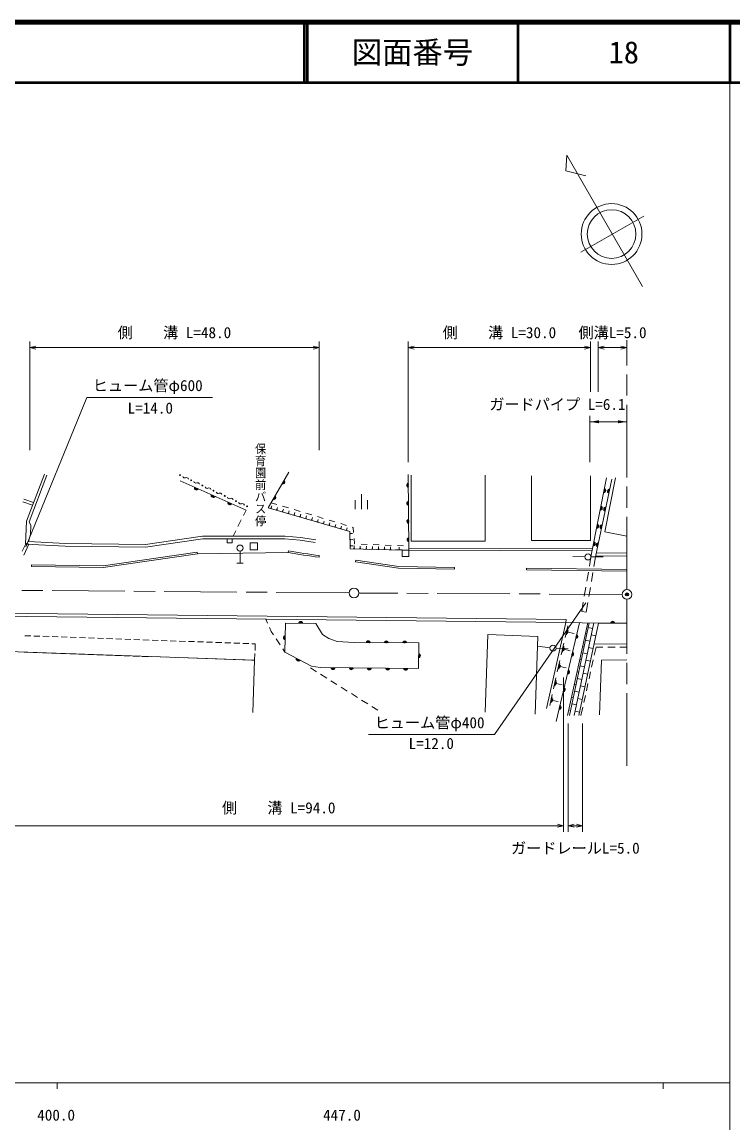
# Model space of a CAD drawing. Units: millimetres, scale not verified. Extents: x 40000 to 680000, y 20000 to 380000.
# Drawn here: x 462216 to 579500, y 198357 to 380000 of the extents above; entities that cross this region are included whole.
import ezdxf
from ezdxf.enums import TextEntityAlignment as Align

# ---------------------------------------------------------------- set-up
doc = ezdxf.new("R2010")
doc.units = ezdxf.units.MM
doc.header["$LTSCALE"] = 1000
doc.header["$PDMODE"] = 32
doc.header["$PDSIZE"] = 500
doc.linetypes.add('CHAIN', pattern=[18.5, 12, -1.5, 3.5, -1.5])
for name, color, linetype, lineweight in [('M-BGD', 7, 'Continuous', 13), ('M-BMK', 2, 'CHAIN', 13), ('M-BMK-SRVR', 3, 'Continuous', 13), ('M-STR-HTXT', 7, 'Continuous', 13), ('M-STR-STRD', 7, 'Continuous', 13), ('M-TTL', 2, 'Continuous', 140), ('M-TTL-BAND', 7, 'Continuous', 13), ('M-TTL-LINE', 7, 'Continuous', 50)]:
    doc.layers.add(name, color=color, linetype=linetype, lineweight=lineweight)
doc.layers.add('M-OTRS', color=6, linetype='Continuous')
doc.layers.add('M-TTL-TXT', color=7, linetype='Continuous')
doc.styles.add('@ＭＳ ゴシック', font='')
doc.styles.add('ＭＳ ゴシック', font='')
doc.styles.get('@ＭＳ ゴシック').set_extended_font_data('@MS Gothic')
doc.styles.get('ＭＳ ゴシック').set_extended_font_data('MS Gothic')

# ---------------------------------------------------------------- blocks, each defined once
blk = doc.blocks.new('filled_arrow')
at = {"color": 0, "linetype": 'Continuous', "lineweight": -2}
blk.add_solid([(7.5, 1.25), (0, 0), (7.5, -1.25)], dxfattribs=at)

msp = doc.modelspace()

# ---------------------------------------------------------------- linework, layer by layer
at = {"layer": 'M-BGD'}
for p, q in [((502811, 299866), (506231, 305732)), ((525942, 305330), (526038, 292853)), ((526396, 294348), (526416, 305243)), ((488289, 304288), (499177, 299447)), ((556068, 291785), (558654, 304818)), ((560116, 304795), (558369, 295875)), ((518195, 302114), (518195, 299614)), ((463954, 300281), (462349, 300811)), ((462504, 301255), (464123, 300720)), ((503388, 299782), (503196, 299838)), ((503292, 299810), (503404, 300194)), ((503296, 300698), (504254, 300411)), ((504252, 299529), (504364, 299913)), ((505212, 300123), (506169, 299835)), ((517195, 301114), (517195, 299614)), ((519195, 301114), (519195, 299614)), ((499177, 299447), (498734, 298562)), ((504348, 299501), (504156, 299557)), ((505307, 299220), (505115, 299276)), ((505211, 299248), (505324, 299632)), ((506267, 298939), (506075, 298995)), ((506171, 298967), (506283, 299351)), ((507227, 298658), (507035, 298714)), ((507127, 299548), (508085, 299260)), ((507131, 298686), (507243, 299070)), ((508186, 298376), (507994, 298433)), ((508090, 298405), (508203, 298788)), ((509146, 298095), (508954, 298152)), ((509043, 298972), (510000, 298685)), ((509050, 298123), (509162, 298507)), ((510010, 297842), (510122, 298226)), ((510958, 298397), (511916, 298109)), ((510969, 297561), (511082, 297945)), ((498376, 297847), (497838, 296774)), ((510106, 297814), (509914, 297870)), ((511065, 297533), (510873, 297589)), ((512025, 297252), (511833, 297308)), ((511929, 297280), (512041, 297664)), ((512985, 296971), (512793, 297027)), ((512873, 297822), (513831, 297534)), ((512889, 296999), (513001, 297383)), ((513944, 296690), (513752, 296746)), ((513848, 296718), (513961, 297102)), ((514904, 296409), (514712, 296465)), ((514789, 297246), (515747, 296959)), ((514808, 296437), (514920, 296821)), ((515864, 296128), (515672, 296184)), ((515768, 296156), (515880, 296540)), ((516704, 296671), (516868, 296622)), ((516868, 296622), (516921, 295795)), ((497480, 296058), (497037, 295174)), ((516364, 295492), (516359, 295692)), ((516361, 295592), (516761, 295604)), ((516394, 294492), (516388, 294692)), ((516391, 294592), (516791, 294604)), ((516984, 294797), (517041, 293900)), ((558369, 295875), (562005, 295182)), ((462875, 294037), (462253, 292691)), ((462514, 292029), (463323, 293836)), ((463323, 293836), (462875, 294037)), ((498176, 292706), (498176, 290706)), ((516424, 293493), (516418, 293693)), ((516421, 293593), (516821, 293605)), ((517111, 293152), (516911, 293158)), ((517011, 293155), (517022, 293555)), ((517041, 293900), (517143, 293895)), ((518110, 293124), (517910, 293130)), ((518010, 293127), (518022, 293527)), ((518142, 293854), (519141, 293813)), ((519110, 293096), (518910, 293102)), ((519010, 293099), (519021, 293499)), ((520110, 293068), (519910, 293074)), ((520010, 293071), (520021, 293471)), ((520140, 293771), (521139, 293730)), ((521109, 293040), (520909, 293046)), ((521009, 293043), (521020, 293443)), ((522109, 293012), (521909, 293018)), ((522009, 293015), (522020, 293415)), ((522138, 293689), (523138, 293647)), ((523108, 292984), (522909, 292990)), ((523009, 292987), (523020, 293387)), ((524908, 292934), (523908, 292962)), ((524137, 293606), (525136, 293565)), ((524408, 292948), (524419, 293348)), ((526038, 292853), (556256, 292732)), ((497676, 290706), (498676, 290706)), ((555084, 291761), (553086, 291833)), ((556068, 291785), (555806, 290224)), ((556084, 291744), (558084, 291749)), ((556561, 290147), (556832, 291757)), ((555640, 289238), (555391, 287759)), ((556146, 287682), (556395, 289161)), ((555225, 286772), (554976, 285293)), ((555731, 285216), (555980, 286696)), ((554810, 284307), (554548, 282746)), ((555295, 282621), (555565, 284230)), ((554548, 282746), (555295, 282621)), ((502717, 280824), (502430, 281481)), ((503326, 279435), (503038, 280091)), ((550306, 264622), (554154, 280900)), ((551805, 278452), (552238, 280368)), ((552041, 278902), (552258, 279860)), ((552219, 265611), (555546, 280876)), ((555773, 280872), (552532, 265606)), ((556537, 280858), (553296, 265593)), ((557300, 280845), (554060, 265580)), ((556344, 279949), (555610, 280105)), ((562000, 280824), (557300, 280845)), ((463677, 278718), (462678, 278753)), ((465176, 278665), (464177, 278701)), ((466675, 278613), (465676, 278648)), ((468174, 278560), (467175, 278595)), ((469673, 278507), (468674, 278542)), ((471172, 278454), (470173, 278489)), ((472671, 278401), (471672, 278437)), ((474171, 278349), (473171, 278384)), ((475670, 278296), (474670, 278331)), ((477169, 278243), (476169, 278278)), ((478668, 278190), (477668, 278225)), ((480167, 278137), (479167, 278173)), ((481666, 278085), (480667, 278120)), ((483165, 278032), (482166, 278067)), ((484664, 277979), (483665, 278014)), ((486163, 277926), (485164, 277961)), ((503677, 278901), (503326, 279435)), ((504777, 277230), (504117, 278233)), ((552223, 279113), (552331, 279592)), ((552277, 279352), (553299, 279121)), ((555387, 279053), (555159, 279101)), ((555897, 277846), (555163, 278001)), ((556854, 278742), (556120, 278897)), ((487662, 277873), (486663, 277909)), ((489161, 277821), (488162, 277856)), ((490660, 277768), (489661, 277803)), ((492159, 277715), (491160, 277750)), ((493658, 277662), (492659, 277697)), ((495158, 277610), (494158, 277645)), ((496657, 277557), (495657, 277592)), ((498156, 277504), (497156, 277539)), ((499655, 277451), (498655, 277486)), ((500689, 277415), (500154, 277434)), ((500650, 276304), (500689, 277415)), ((505569, 276028), (505217, 276562)), ((549310, 276763), (547328, 277036)), ((550305, 276673), (552303, 276588)), ((551156, 275605), (551589, 277520)), ((551392, 276055), (551608, 277012)), ((551574, 276265), (551682, 276744)), ((551628, 276505), (552649, 276274)), ((554940, 276950), (554701, 277001)), ((556408, 276638), (555674, 276794)), ((556563, 277372), (561999, 277415)), ((556914, 276880), (556615, 275528)), ((558056, 276880), (556914, 276880)), ((560056, 276880), (558856, 276880)), ((561999, 276880), (560856, 276880)), ((462582, 276033), (463581, 275998)), ((464081, 275980), (465080, 275945)), ((465580, 275927), (466579, 275892)), ((467079, 275874), (468078, 275839)), ((468578, 275822), (469578, 275786)), ((470077, 275769), (471077, 275734)), ((471576, 275716), (472576, 275681)), ((473075, 275663), (474075, 275628)), ((474574, 275610), (475574, 275575)), ((476073, 275558), (477073, 275522)), ((477573, 275505), (478572, 275470)), ((479072, 275452), (480071, 275417)), ((480571, 275399), (481570, 275364)), ((482070, 275346), (483069, 275311)), ((483569, 275294), (484568, 275259)), ((485068, 275241), (486067, 275206)), ((486567, 275188), (487566, 275153)), ((488066, 275135), (489065, 275100)), ((489565, 275083), (490565, 275047)), ((491064, 275030), (492064, 274995)), ((492563, 274977), (493563, 274942)), ((494062, 274924), (495062, 274889)), ((495561, 274871), (496561, 274836)), ((497060, 274819), (498060, 274783)), ((498560, 274766), (499559, 274731)), ((500059, 274713), (500593, 274694)), ((500593, 274694), (500632, 275805)), ((550517, 272777), (550940, 274650)), ((554494, 274847), (554244, 274900)), ((555451, 275743), (554717, 275898)), ((555961, 274535), (555227, 274691)), ((556442, 274747), (556182, 273575)), ((509800, 273423), (510781, 272808)), ((550748, 273217), (550959, 274154)), ((550925, 273423), (551031, 273891)), ((550978, 273657), (551977, 273432)), ((554047, 272744), (553786, 272799)), ((555004, 273639), (554271, 273795)), ((555515, 272432), (554781, 272588)), ((556009, 272794), (555750, 271622)), ((511459, 272383), (512476, 271747)), ((513154, 271322), (514171, 270685)), ((549887, 269991), (550301, 271823)), ((550113, 270421), (550320, 271337)), ((550287, 270623), (550390, 271081)), ((550338, 270852), (551315, 270631)), ((553601, 270640), (553328, 270698)), ((554558, 271536), (553824, 271692)), ((555577, 270841), (555317, 269670)), ((514849, 270260), (515866, 269623)), ((516544, 269199), (517561, 268562)), ((549267, 267246), (549672, 269036)), ((554111, 269433), (553378, 269589)), ((555068, 270329), (554335, 270485)), ((555144, 268889), (554885, 267717)), ((518239, 268137), (519256, 267500)), ((519934, 267075), (520916, 266461)), ((549487, 267666), (549690, 268562)), ((549657, 267863), (549759, 268311)), ((549708, 268087), (550663, 267871)), ((553154, 268537), (552870, 268598)), ((553665, 267330), (552931, 267486)), ((554622, 268226), (553888, 268382)), ((552708, 266434), (552412, 266497)), ((554175, 266123), (553442, 266278)), ((554712, 266936), (554412, 265584))]:
    msp.add_line(p, q, dxfattribs=at)
for points in [[(510595, 294147), (508077, 294524), (505592, 294724), (492019, 294724), (482590, 293360), (469321, 293517), (462797, 293864), (462941, 297643), (465915, 305383)], [(510662, 294592), (508129, 294972), (505610, 295174), (491987, 295174), (482560, 293811), (469336, 293967), (463264, 294290), (463597, 295444), (463680, 296941), (463387, 297551), (466335, 305222)], [(538641, 305221), (538621, 294325), (526396, 294348)], [(556018, 305133), (556018, 294442), (546248, 294442), (546248, 305133)], [(559496, 304603), (556832, 291757), (556068, 291785)], [(524905, 292853), (516354, 293092), (516271, 295924), (502811, 299866)], [(556326, 293086), (526040, 293207), (526038, 292853)], [(556967, 292410), (562004, 292382), (562001, 291899), (556867, 291927)], [(458005, 281967), (551951, 280939), (551957, 281441), (458229, 282466)], [(548743, 266741), (551951, 280939), (557300, 280845)], [(538602, 266116), (539074, 278931), (547322, 278627), (546850, 265813)], [(460049, 276122), (500593, 274694), (500290, 266072)], [(561998, 274756), (557787, 274732), (557458, 265702)]]:
    msp.add_lwpolyline(points, dxfattribs=at)
for points in [[(496075, 294724), (496903, 294724), (496903, 294070), (496075, 294070)], [(499861, 292916), (501057, 292916), (501057, 294091), (499861, 294091)], [(526038, 292853), (524905, 292853), (524905, 291811), (526038, 291811)], [(505569, 276028), (509959, 273731), (511422, 273480), (527627, 273338), (527658, 277554), (516991, 277617), (514222, 277806), (512806, 278278), (511799, 278970), (510667, 280748), (505679, 280843)]]:
    msp.add_lwpolyline(points, close=True, dxfattribs=at)
for centre, radius in [((488275, 305242), 75), ((490120, 304384), 75), ((491964, 303527), 75), ((493809, 302670), 75), ((495654, 301812), 75), ((497499, 300955), 75), ((499343, 300097), 75), ((498176, 293206), 500), ((555584, 291743), 500), ((549805, 276695), 500)]:
    msp.add_circle(centre, radius, dxfattribs=at)
for centre, radius, start, end in [((489049, 305108), 330, 193.4687, 296.67153), ((489345, 304518), 330, 13.4687, 116.67153), ((490894, 304251), 330, 193.4687, 296.67153), ((491190, 303661), 330, 13.4687, 116.67153), ((505230, 304123), 354, 248.55849, 50.96367), ((505230, 304123), 283, 250.78253, 48.73963), ((505230, 304123), 212, 254.52886, 44.99331), ((505230, 304123), 142, 262.24059, 37.28158), ((505230, 304123), 100, 272.55825, 26.96392), ((526009, 303592), 354, 99.24092, 261.6461), ((526009, 303592), 283, 101.46496, 259.42206), ((526009, 303592), 212, 105.21128, 255.67573), ((526009, 303592), 142, 112.92301, 247.964), ((526009, 303592), 100, 123.24067, 237.64634), ((491013, 303135), 354, 164.82895, 327.23413), ((491013, 303135), 283, 167.05299, 325.01009), ((491013, 303135), 212, 170.79931, 321.26376), ((491013, 303135), 142, 178.51104, 313.55203), ((491013, 303135), 100, 188.82871, 303.23437), ((492739, 303393), 330, 193.4687, 296.67153), ((493035, 302803), 330, 13.4687, 116.67153), ((493755, 301917), 354, 164.82895, 327.23413), ((493755, 301917), 283, 167.05299, 325.01009), ((493755, 301917), 212, 170.79931, 321.26376), ((493755, 301917), 142, 178.51104, 313.55203), ((493755, 301917), 100, 188.82871, 303.23437), ((494583, 302536), 330, 193.4687, 296.67153), ((494880, 301946), 330, 13.4687, 116.67153), ((496428, 301678), 330, 193.4687, 296.67153), ((503719, 301531), 354, 248.55849, 50.96367), ((503719, 301531), 283, 250.78253, 48.73963), ((503719, 301531), 212, 254.52886, 44.99331), ((503719, 301531), 142, 262.24059, 37.28158), ((503719, 301531), 100, 272.55825, 26.96392), ((558184, 302726), 354, 267.57535, 69.98053), ((558184, 302726), 283, 269.79939, 67.75649), ((558184, 302726), 212, 273.54572, 64.01017), ((558184, 302726), 142, 281.25745, 56.29844), ((558184, 302726), 100, 291.57511, 45.98077), ((559131, 302575), 354, 87.07817, 249.48335), ((559131, 302575), 283, 89.30221, 247.25931), ((559131, 302575), 212, 93.04853, 243.51298), ((559131, 302575), 142, 100.76026, 235.80125), ((559131, 302575), 100, 111.07793, 225.48359), ((496496, 300698), 354, 164.82895, 327.23413), ((496496, 300698), 283, 167.05299, 325.01009), ((496496, 300698), 212, 170.79931, 321.26376), ((496496, 300698), 142, 178.51104, 313.55203), ((496496, 300698), 100, 188.82871, 303.23437), ((496724, 301089), 330, 13.4687, 116.67153), ((498273, 300821), 330, 193.4687, 296.67153), ((498569, 300231), 330, 13.4687, 116.67153), ((526033, 300592), 354, 99.24092, 261.6461), ((526033, 300592), 283, 101.46496, 259.42206), ((526033, 300592), 212, 105.21128, 255.67573), ((526033, 300592), 142, 112.92301, 247.964), ((526033, 300592), 100, 123.24067, 237.64634), ((557600, 299783), 354, 267.57535, 69.98053), ((557600, 299783), 283, 269.79939, 67.75649), ((557600, 299783), 212, 273.54572, 64.01017), ((557600, 299783), 142, 281.25745, 56.29844), ((557600, 299783), 100, 291.57511, 45.98077), ((558522, 299637), 354, 87.07817, 249.48335), ((558522, 299637), 283, 89.30221, 247.25931), ((558522, 299637), 212, 93.04853, 243.51298), ((558522, 299637), 142, 100.76026, 235.80125), ((558522, 299637), 100, 111.07793, 225.48359), ((526056, 297592), 354, 99.24092, 261.6461), ((526056, 297592), 283, 101.46496, 259.42206), ((526056, 297592), 212, 105.21128, 255.67573), ((526056, 297592), 142, 112.92301, 247.964), ((526056, 297592), 100, 123.24067, 237.64634), ((557016, 296841), 354, 267.57535, 69.98053), ((557016, 296841), 283, 269.79939, 67.75649), ((557016, 296841), 212, 273.54572, 64.01017), ((557016, 296841), 142, 281.25745, 56.29844), ((557016, 296841), 100, 291.57511, 45.98077), ((557912, 296700), 354, 87.07817, 249.48335), ((557912, 296700), 283, 89.30221, 247.25931), ((557912, 296700), 212, 93.04853, 243.51298), ((557912, 296700), 142, 100.76026, 235.80125), ((557912, 296700), 100, 111.07793, 225.48359), ((526079, 294592), 354, 99.24092, 261.6461), ((526079, 294592), 283, 101.46496, 259.42206), ((526079, 294592), 212, 105.21128, 255.67573), ((526079, 294592), 142, 112.92301, 247.964), ((526079, 294592), 100, 123.24067, 237.64634), ((556432, 293898), 354, 267.57535, 69.98053), ((556432, 293898), 283, 269.79939, 67.75649), ((556432, 293898), 212, 273.54572, 64.01017), ((556432, 293898), 142, 281.25745, 56.29844), ((556432, 293898), 100, 291.57511, 45.98077), ((557303, 293762), 354, 87.07817, 249.48335), ((557303, 293762), 283, 89.30221, 247.25931), ((557303, 293762), 212, 93.04853, 243.51298), ((557303, 293762), 142, 100.76026, 235.80125), ((557303, 293762), 100, 111.07793, 225.48359), ((508172, 280741), 354, 7.71308, 170.11826), ((508172, 280741), 283, 9.93712, 167.89422), ((508172, 280741), 212, 13.68344, 164.14789), ((508172, 280741), 142, 21.39517, 156.43616), ((508172, 280741), 100, 31.71284, 146.1185), ((559650, 280780), 354, 8.54153, 170.94671), ((559650, 280780), 283, 10.76557, 168.72267), ((559650, 280780), 212, 14.5119, 164.97635), ((559650, 280780), 142, 22.22363, 157.26462), ((559650, 280780), 100, 32.54129, 146.94695), ((505678, 278434), 354, 97.48695, 259.89213), ((505678, 278434), 283, 99.71099, 257.66809), ((505678, 278434), 212, 103.45732, 253.92176), ((505678, 278434), 142, 111.16905, 246.21004), ((505678, 278434), 100, 121.48671, 235.89237), ((553558, 278613), 354, 265.49647, 67.90165), ((553558, 278613), 283, 267.72051, 65.67761), ((553558, 278613), 212, 271.46684, 61.93128), ((553558, 278613), 142, 279.17857, 54.21956), ((553558, 278613), 100, 289.49623, 43.90189), ((519325, 277549), 354, 8.45939, 170.86457), ((519325, 277549), 283, 10.68343, 168.64053), ((519325, 277549), 212, 14.42975, 164.8942), ((519325, 277549), 142, 22.14148, 157.18247), ((519325, 277549), 100, 32.45914, 146.86481), ((522325, 277532), 354, 8.45939, 170.86457), ((522325, 277532), 283, 10.68343, 168.64053), ((522325, 277532), 212, 14.42975, 164.8942), ((522325, 277532), 142, 22.14148, 157.18247), ((522325, 277532), 100, 32.45914, 146.86481), ((525325, 277514), 354, 8.45939, 170.86457), ((525325, 277514), 283, 10.68343, 168.64053), ((525325, 277514), 212, 14.42975, 164.8942), ((525325, 277514), 142, 22.14148, 157.18247), ((525325, 277514), 100, 32.45914, 146.86481), ((507789, 274928), 354, 161.17446, 323.57964), ((507789, 274928), 283, 163.3985, 321.3556), ((507789, 274928), 212, 167.14483, 317.60927), ((507789, 274928), 142, 174.85656, 309.89754), ((507789, 274928), 100, 185.17422, 299.57988), ((527589, 275447), 354, 278.36984, 80.77502), ((527589, 275447), 283, 280.59388, 78.55098), ((527589, 275447), 212, 284.3402, 74.80465), ((527589, 275447), 142, 292.05193, 67.09292), ((527589, 275447), 100, 302.3696, 56.77526), ((552867, 275693), 354, 265.49647, 67.90165), ((552867, 275693), 283, 267.72051, 65.67761), ((552867, 275693), 212, 271.46684, 61.93128), ((552867, 275693), 142, 279.17857, 54.21956), ((552867, 275693), 100, 289.49623, 43.90189), ((513525, 273515), 354, 188.29678, 350.70196), ((513525, 273515), 283, 190.52082, 348.47792), ((513525, 273515), 212, 194.26715, 344.73159), ((513525, 273515), 142, 201.97888, 337.01986), ((513525, 273515), 100, 212.29654, 326.7022), ((516525, 273489), 354, 188.29678, 350.70196), ((516525, 273489), 283, 190.52082, 348.47792), ((516525, 273489), 212, 194.26715, 344.73159), ((516525, 273489), 142, 201.97888, 337.01986), ((516525, 273489), 100, 212.29654, 326.7022), ((519525, 273463), 354, 188.29678, 350.70196), ((519525, 273463), 283, 190.52082, 348.47792), ((519525, 273463), 212, 194.26715, 344.73159), ((519525, 273463), 142, 201.97888, 337.01986), ((519525, 273463), 100, 212.29654, 326.7022), ((522525, 273437), 354, 188.29678, 350.70196), ((522525, 273437), 283, 190.52082, 348.47792), ((522525, 273437), 212, 194.26715, 344.73159), ((522525, 273437), 142, 201.97888, 337.01986), ((522525, 273437), 100, 212.29654, 326.7022), ((525525, 273410), 354, 188.29678, 350.70196), ((525525, 273410), 283, 190.52082, 348.47792), ((525525, 273410), 212, 194.26715, 344.73159), ((525525, 273410), 142, 201.97888, 337.01986), ((525525, 273410), 100, 212.29654, 326.7022), ((552177, 272773), 354, 265.49647, 67.90165), ((552177, 272773), 283, 267.72051, 65.67761), ((552177, 272773), 212, 271.46684, 61.93128), ((552177, 272773), 142, 279.17857, 54.21956), ((552177, 272773), 100, 289.49623, 43.90189), ((551487, 269854), 354, 265.49647, 67.90165), ((551487, 269854), 283, 267.72051, 65.67761), ((551487, 269854), 212, 271.46684, 61.93128), ((551487, 269854), 142, 279.17857, 54.21956), ((551487, 269854), 100, 289.49623, 43.90189), ((550797, 266934), 354, 265.49647, 67.90165), ((550797, 266934), 283, 267.72051, 65.67761), ((550797, 266934), 212, 271.46684, 61.93128), ((550797, 266934), 142, 279.17857, 54.21956), ((550797, 266934), 100, 289.49623, 43.90189)]:
    msp.add_arc(centre, radius, start, end, dxfattribs=at)
at = {"layer": 'M-BMK'}
for p, q in [((562002, 286355), (562015, 327497)), ((516166, 285806), (417093, 286576)), ((561202, 285559), (517766, 285795)), ((561992, 257260), (562001, 284755))]:
    msp.add_line(p, q, dxfattribs=at)
at = {"layer": 'M-BMK-SRVR'}
for p, q in [((552080, 358043), (551952, 355447)), ((564579, 336392), (552080, 358043)), ((551952, 355447), (555201, 354612)), ((554427, 342018), (564794, 347959))]:
    msp.add_line(p, q, dxfattribs=at)
for centre, radius in [((559474, 345020), 5016), ((559474, 345020), 4013), ((516966, 285799), 800), ((562002, 285555), 800)]:
    msp.add_circle(centre, radius, dxfattribs=at)
at = {"layer": 'M-OTRS'}
msp.add_point((562002, 285555), dxfattribs=at)
at = {"layer": 'M-STR-HTXT'}
for p, q in [((463488, 309365), (463488, 327294)), ((511221, 309365), (511221, 327294)), ((525924, 307366), (525924, 327294)), ((556005, 318992), (556005, 327294)), ((557242, 318992), (557242, 327294)), ((463488, 326294), (464488, 326544)), ((463488, 326294), (511221, 326294)), ((463488, 326294), (464488, 326044)), ((511221, 326294), (510221, 326544)), ((511221, 326294), (510221, 326044)), ((525924, 326294), (526924, 326544)), ((525924, 326294), (556005, 326294)), ((525924, 326294), (526924, 326044)), ((556005, 326294), (555005, 326544)), ((556005, 326294), (555005, 326044)), ((557242, 326294), (558242, 326544)), ((557242, 326294), (562009, 326294)), ((557242, 326294), (558242, 326044)), ((562009, 326294), (561009, 326544)), ((562009, 326294), (561009, 326044)), ((555911, 307366), (555911, 315044)), ((555911, 314044), (562011, 314044)), ((551525, 271872), (551525, 246390)), ((552310, 264290), (552310, 246390)), ((554685, 264290), (554685, 246390)), ((457590, 247390), (551525, 247390)), ((551525, 247390), (550525, 247640)), ((551525, 247390), (550525, 247140)), ((552310, 247390), (553310, 247640)), ((552310, 247390), (554685, 247390)), ((552310, 247390), (553310, 247140)), ((554685, 247390), (553685, 247640)), ((554685, 247390), (553685, 247140))]:
    msp.add_line(p, q, dxfattribs=at)
for points in [[(462849, 293426), (472883, 318061), (493633, 318061)], [(555208, 284155), (540132, 262432), (519382, 262432)]]:
    msp.add_lwpolyline(points, dxfattribs=at)
at = {"layer": 'M-STR-STRD'}
for p, q in [((491110, 292530), (491148, 292263)), ((491148, 292263), (506128, 292459)), ((506173, 292726), (506128, 292459)), ((511253, 291969), (511218, 291701)), ((517261, 291201), (517222, 290934)), ((463771, 290428), (463768, 290158)), ((533572, 290008), (533568, 289738)), ((545441, 289888), (545437, 289618)), ((545437, 289618), (562003, 289400)), ((545441, 289888), (562003, 289670))]:
    msp.add_line(p, q, dxfattribs=at)
for points in [[(463771, 290428), (475596, 290282), (491110, 292530)], [(463768, 290158), (475614, 290011), (491148, 292263)], [(533568, 289738), (524333, 289880), (517222, 290934)], [(533572, 290008), (524355, 290150), (517261, 291201)]]:
    msp.add_lwpolyline(points, dxfattribs=at)
for radius in [149949, 149678]:
    msp.add_arc((530753, 440372), radius, 260.54815, 262.51447, dxfattribs=at)
at = {"layer": 'M-TTL'}
msp.add_line((680000, 380000), (40000, 380000), dxfattribs=at)
at = {"layer": 'M-TTL-BAND'}
for p, q in [((579000, 20000), (579000, 370000)), ((40000, 205000), (579000, 205000)), ((468000, 205000), (468000, 204000)), ((568000, 205000), (568000, 204000))]:
    msp.add_line(p, q, dxfattribs=at)
at = {"layer": 'M-TTL-LINE'}
for p, q in [((508747, 380000), (508747, 370000)), ((509247, 380000), (509247, 370000)), ((543997, 380000), (543997, 370000)), ((579000, 380000), (579000, 370000)), ((40000, 370000), (680000, 370000))]:
    msp.add_line(p, q, dxfattribs=at)

# ---------------------------------------------------------------- block references
at = {"layer": 'M-STR-HTXT', "xscale": 200, "yscale": 200}
msp.add_blockref('filled_arrow', (555911, 314044), dxfattribs=at)
at = {"layer": 'M-STR-HTXT', "xscale": 200, "yscale": 200, "rotation": 180}
msp.add_blockref('filled_arrow', (562011, 314044), dxfattribs=at)

# ---------------------------------------------------------------- texts
at = {"layer": 'M-BGD', "style": '@ＭＳ ゴシック', "width": 1.1}
msp.add_text('保育園前バス停', height=1320, rotation=270, dxfattribs=at).set_placement((500479, 303667), align=Align.BOTTOM_CENTER)
at = {"layer": 'M-STR-HTXT', "style": 'ＭＳ ゴシック'}
for s, p in [('側\u3000\u3000溝 L=48.0', (487355, 327294)), ('側\u3000\u3000溝 L=30.0', (540965, 327294)), ('側溝L=5.0', (559625, 327294)), ('ガードパイプ L=6.1', (550529, 315454)), ('側\u3000\u3000溝 L=94.0', (504558, 248890)), ('ガードレールL=5.0', (553497, 242241))]:
    msp.add_text(s, height=1833, dxfattribs=at).set_placement(p, align=Align.BOTTOM_CENTER)
for s, p in [('ヒューム管φ600', (473883, 318561)), ('L=14.0', (479638, 314842)), ('ヒューム管φ400', (520382, 262932)), ('L=12.0', (525989, 259503))]:
    msp.add_text(s, height=1833, dxfattribs=at).set_placement(p, align=Align.BOTTOM_LEFT)
at = {"layer": 'M-TTL-BAND', "style": 'ＭＳ ゴシック'}
for s, p in [('400.0', (467844, 198195)), ('447.0', (515000, 198195))]:
    msp.add_text(s, height=1833, dxfattribs=at).set_placement(p, align=Align.BOTTOM_CENTER)
at = {"layer": 'M-TTL-TXT', "style": 'ＭＳ ゴシック'}
for s, p in [('図面番号', (526622, 375000)), ('18', (561497, 375000))]:
    msp.add_text(s, height=3666, dxfattribs=at).set_placement(p, align=Align.MIDDLE_CENTER)

doc.saveas('drawing.dxf')
